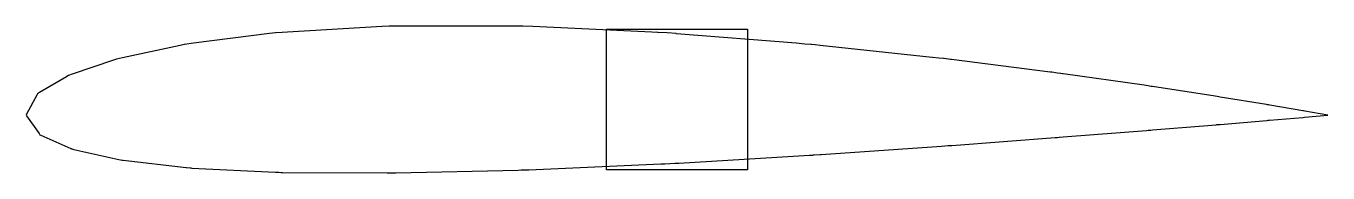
# Model space of a CAD drawing. Extents: x -1.84 to 1.84, y -0.21 to 0.21.
import ezdxf

# ---------------------------------------------------------------- set-up
doc = ezdxf.new("R2010")
doc.units = 0

msp = doc.modelspace()

# ---------------------------------------------------------------- linework, layer by layer
for p, q in [((-1.1546, 0.1871), (-1.37, 0.1595)), ((-1.1382, 0.1894), (-1.1546, 0.1871)), ((-1.1365, 0.1895), (-1.1382, 0.1894)), ((-1.1186, 0.1906), (-1.1365, 0.1895)), ((-1.1035, 0.1915), (-1.1186, 0.1906)), ((-0.8358, 0.2072), (-1.1035, 0.1915)), ((-0.8153, 0.2086), (-0.8358, 0.2072)), ((-0.7932, 0.2086), (-0.8153, 0.2086)), ((-0.7802, 0.2086), (-0.7932, 0.2086)), ((-0.4683, 0.2085), (-0.7802, 0.2086)), ((-0.4612, 0.2085), (-0.4683, 0.2085)), ((-0.4371, 0.2086), (-0.4612, 0.2085)), ((-0.409, 0.2072), (-0.4371, 0.2086)), ((-0.0712, 0.1911), (-0.409, 0.2072)), ((-0.2, -0.2), (-0.2, 0.2)), ((-0.2, 0.2), (0.2, 0.2)), ((-0.0548, 0.1904), (-0.0712, 0.1911)), ((-0.0535, 0.1903), (-0.0548, 0.1904)), ((-0.0274, 0.189), (-0.0535, 0.1903)), ((-0.0023, 0.1869), (-0.0274, 0.189)), ((-0.0013, 0.1868), (-0.0023, 0.1869)), ((0.3375, 0.1595), (-0.0013, 0.1868)), ((0.2, 0.2), (0.2, -0.2)), ((-1.4077, 0.1533), (-1.5712, 0.1183)), ((-1.3971, 0.1558), (-1.4077, 0.1533)), ((-1.3954, 0.1562), (-1.3971, 0.1558)), ((-1.37, 0.1595), (-1.3954, 0.1562)), ((0.3626, 0.1574), (0.3375, 0.1595)), ((0.3795, 0.1561), (0.3626, 0.1574)), ((0.3814, 0.1559), (0.3795, 0.1561)), ((0.3917, 0.1548), (0.3814, 0.1559)), ((0.4053, 0.1532), (0.3917, 0.1548)), ((0.7228, 0.1195), (0.4053, 0.1532)), ((-1.597, 0.1114), (-1.714, 0.0717)), ((-1.5884, 0.1146), (-1.597, 0.1114)), ((-1.5712, 0.1183), (-1.5884, 0.1146)), ((0.7244, 0.1194), (0.7228, 0.1195)), ((0.7421, 0.1175), (0.7244, 0.1194)), ((0.7552, 0.1161), (0.7421, 0.1175)), ((0.7574, 0.1159), (0.7552, 0.1161)), ((0.7751, 0.1134), (0.7574, 0.1159)), ((0.7779, 0.1131), (0.7751, 0.1134)), ((1.0572, 0.0779), (0.7779, 0.1131)), ((1.062, 0.0773), (1.0572, 0.0779)), ((1.0784, 0.0752), (1.062, 0.0773)), ((1.087, 0.0739), (1.0784, 0.0752)), ((1.0882, 0.0737), (1.087, 0.0739)), ((-1.7304, 0.0645), (-1.8066, 0.0197)), ((-1.7302, 0.0647), (-1.7304, 0.0645)), ((-1.7295, 0.0651), (-1.7302, 0.0647)), ((-1.7249, 0.068), (-1.7295, 0.0651)), ((-1.714, 0.0717), (-1.7249, 0.068)), ((1.0922, 0.0731), (1.0882, 0.0737)), ((1.0947, 0.0727), (1.0922, 0.0731)), ((1.3236, 0.0403), (1.0947, 0.0727)), ((1.3353, 0.0387), (1.3236, 0.0403)), ((1.3395, 0.0379), (1.3353, 0.0387)), ((1.3442, 0.0372), (1.3395, 0.0379)), ((1.3477, 0.0366), (1.3442, 0.0372)), ((-1.8146, 0.0122), (-1.8433, -0.0415)), ((-1.8127, 0.0161), (-1.8146, 0.0122)), ((-1.8066, 0.0197), (-1.8127, 0.0161)), ((1.5253, 0.0093), (1.3477, 0.0366)), ((1.5306, 0.0085), (1.5253, 0.0093)), ((1.5352, 0.0077), (1.5306, 0.0085)), ((1.5396, 0.0069), (1.5352, 0.0077)), ((1.6709, -0.0145), (1.5396, 0.0069)), ((1.6732, -0.0149), (1.6709, -0.0145)), ((1.6766, -0.0155), (1.6732, -0.0149)), ((1.6797, -0.0161), (1.6766, -0.0155)), ((1.7734, -0.032), (1.6797, -0.0161)), ((1.7745, -0.0322), (1.7734, -0.032)), ((1.7752, -0.0323), (1.7745, -0.0322)), ((1.779, -0.033), (1.7752, -0.0323)), ((1.8444, -0.0444), (1.779, -0.033)), ((-1.8433, -0.0415), (-1.8449, -0.0445)), ((-1.8449, -0.0445), (-1.8434, -0.0467)), ((-1.8434, -0.0467), (-1.8079, -0.0968)), ((1.3473, -0.0863), (1.5276, -0.0715)), ((1.5276, -0.0715), (1.5301, -0.0713)), ((1.5301, -0.0713), (1.5392, -0.0706)), ((1.5392, -0.0706), (1.6714, -0.0595)), ((1.6714, -0.0595), (1.6729, -0.0594)), ((1.6729, -0.0594), (1.6757, -0.0591)), ((1.6757, -0.0591), (1.6779, -0.059)), ((1.6779, -0.059), (1.6793, -0.0589)), ((1.6793, -0.0589), (1.7735, -0.0507)), ((1.7735, -0.0507), (1.7743, -0.0507)), ((1.7743, -0.0507), (1.7788, -0.0503)), ((1.7788, -0.0503), (1.8444, -0.0446)), ((1.8449, -0.0445), (1.8444, -0.0444)), ((1.8444, -0.0446), (1.8449, -0.0445)), ((-1.8079, -0.0968), (-1.8054, -0.1004)), ((-1.8054, -0.1004), (-1.8027, -0.1016)), ((-1.8027, -0.1016), (-1.7184, -0.1386)), ((0.7792, -0.1301), (1.0718, -0.108)), ((1.0718, -0.108), (1.0786, -0.1075)), ((1.0786, -0.1075), (1.0832, -0.1072)), ((1.0832, -0.1072), (1.0837, -0.1071)), ((1.0837, -0.1071), (1.0949, -0.1063)), ((1.0949, -0.1063), (1.3307, -0.0876)), ((1.3307, -0.0876), (1.3349, -0.0873)), ((1.3349, -0.0873), (1.3412, -0.0868)), ((1.3412, -0.0868), (1.3426, -0.0867)), ((1.3426, -0.0867), (1.3473, -0.0863)), ((-1.7184, -0.1386), (-1.7167, -0.1393)), ((-1.7167, -0.1393), (-1.7163, -0.1395)), ((-1.7163, -0.1395), (-1.7157, -0.1398)), ((-1.7157, -0.1398), (-1.7125, -0.1412)), ((-1.7125, -0.1412), (-1.7096, -0.1418)), ((-1.7096, -0.1418), (-1.5815, -0.1701)), ((0.4089, -0.156), (0.7496, -0.1322)), ((0.7496, -0.1322), (0.7589, -0.1316)), ((0.7589, -0.1316), (0.7683, -0.1309)), ((0.7683, -0.1309), (0.7687, -0.1309)), ((0.7687, -0.1309), (0.7777, -0.1302)), ((0.7777, -0.1302), (0.7792, -0.1301)), ((-1.5815, -0.1701), (-1.5726, -0.172)), ((-1.5726, -0.172), (-1.5698, -0.1723)), ((-1.5698, -0.1723), (-1.3906, -0.193)), ((-0.4202, -0.1993), (-0.0462, -0.183)), ((-0.0462, -0.183), (-0.0349, -0.1825)), ((-0.0349, -0.1825), (-0.0204, -0.1819)), ((-0.0204, -0.1819), (-0.006, -0.181)), ((-0.006, -0.181), (0.0032, -0.1805)), ((0.0032, -0.1805), (0.0054, -0.1803)), ((0.0054, -0.1803), (0.3755, -0.1581)), ((0.3755, -0.1581), (0.3851, -0.1576)), ((0.3851, -0.1576), (0.3866, -0.1575)), ((0.3866, -0.1575), (0.3886, -0.1573)), ((0.3886, -0.1573), (0.4058, -0.1562)), ((0.4058, -0.1562), (0.4071, -0.1561)), ((0.4071, -0.1561), (0.4089, -0.156)), ((-1.3906, -0.193), (-1.3899, -0.1931)), ((-1.3899, -0.1931), (-1.3799, -0.1942)), ((-1.3799, -0.1942), (-1.3782, -0.1944)), ((-1.3782, -0.1944), (-1.3752, -0.1945)), ((-1.3752, -0.1945), (-1.1377, -0.2063)), ((-1.1377, -0.2063), (-1.1283, -0.2067)), ((-1.1283, -0.2067), (-1.1214, -0.207)), ((-1.1214, -0.207), (-1.118, -0.207)), ((-1.118, -0.207), (-0.8213, -0.2086)), ((-0.8213, -0.2086), (-0.8175, -0.2086)), ((-0.8175, -0.2086), (-0.803, -0.2086)), ((-0.803, -0.2086), (-0.8009, -0.2086)), ((-0.8009, -0.2086), (-0.7965, -0.2085)), ((-0.7965, -0.2085), (-0.4502, -0.2002)), ((-0.4502, -0.2002), (-0.4414, -0.2)), ((-0.4414, -0.2), (-0.4263, -0.1996)), ((-0.4263, -0.1996), (-0.4224, -0.1994)), ((-0.4224, -0.1994), (-0.4202, -0.1993)), ((0.2, -0.2), (-0.2, -0.2))]:
    msp.add_line(p, q)

doc.saveas('drawing.dxf')
